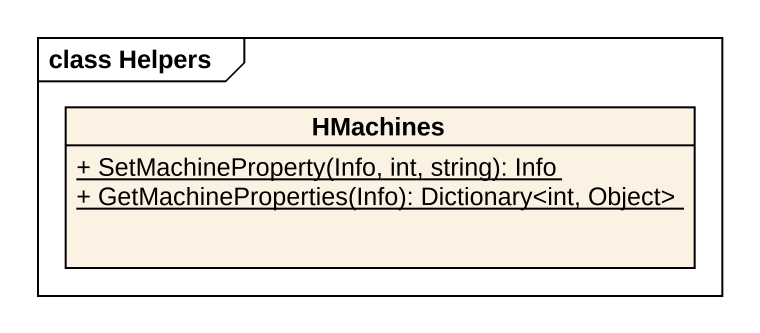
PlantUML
@startuml
mainframe class Helpers
hide circle
hide empty members
skinparam classAttributeIconSize 0
class HMachines {
  {static} + SetMachineProperty(Info, int, string): Info
  {static} + GetMachineProperties(Info): Dictionary<int, Object>
}
@enduml
